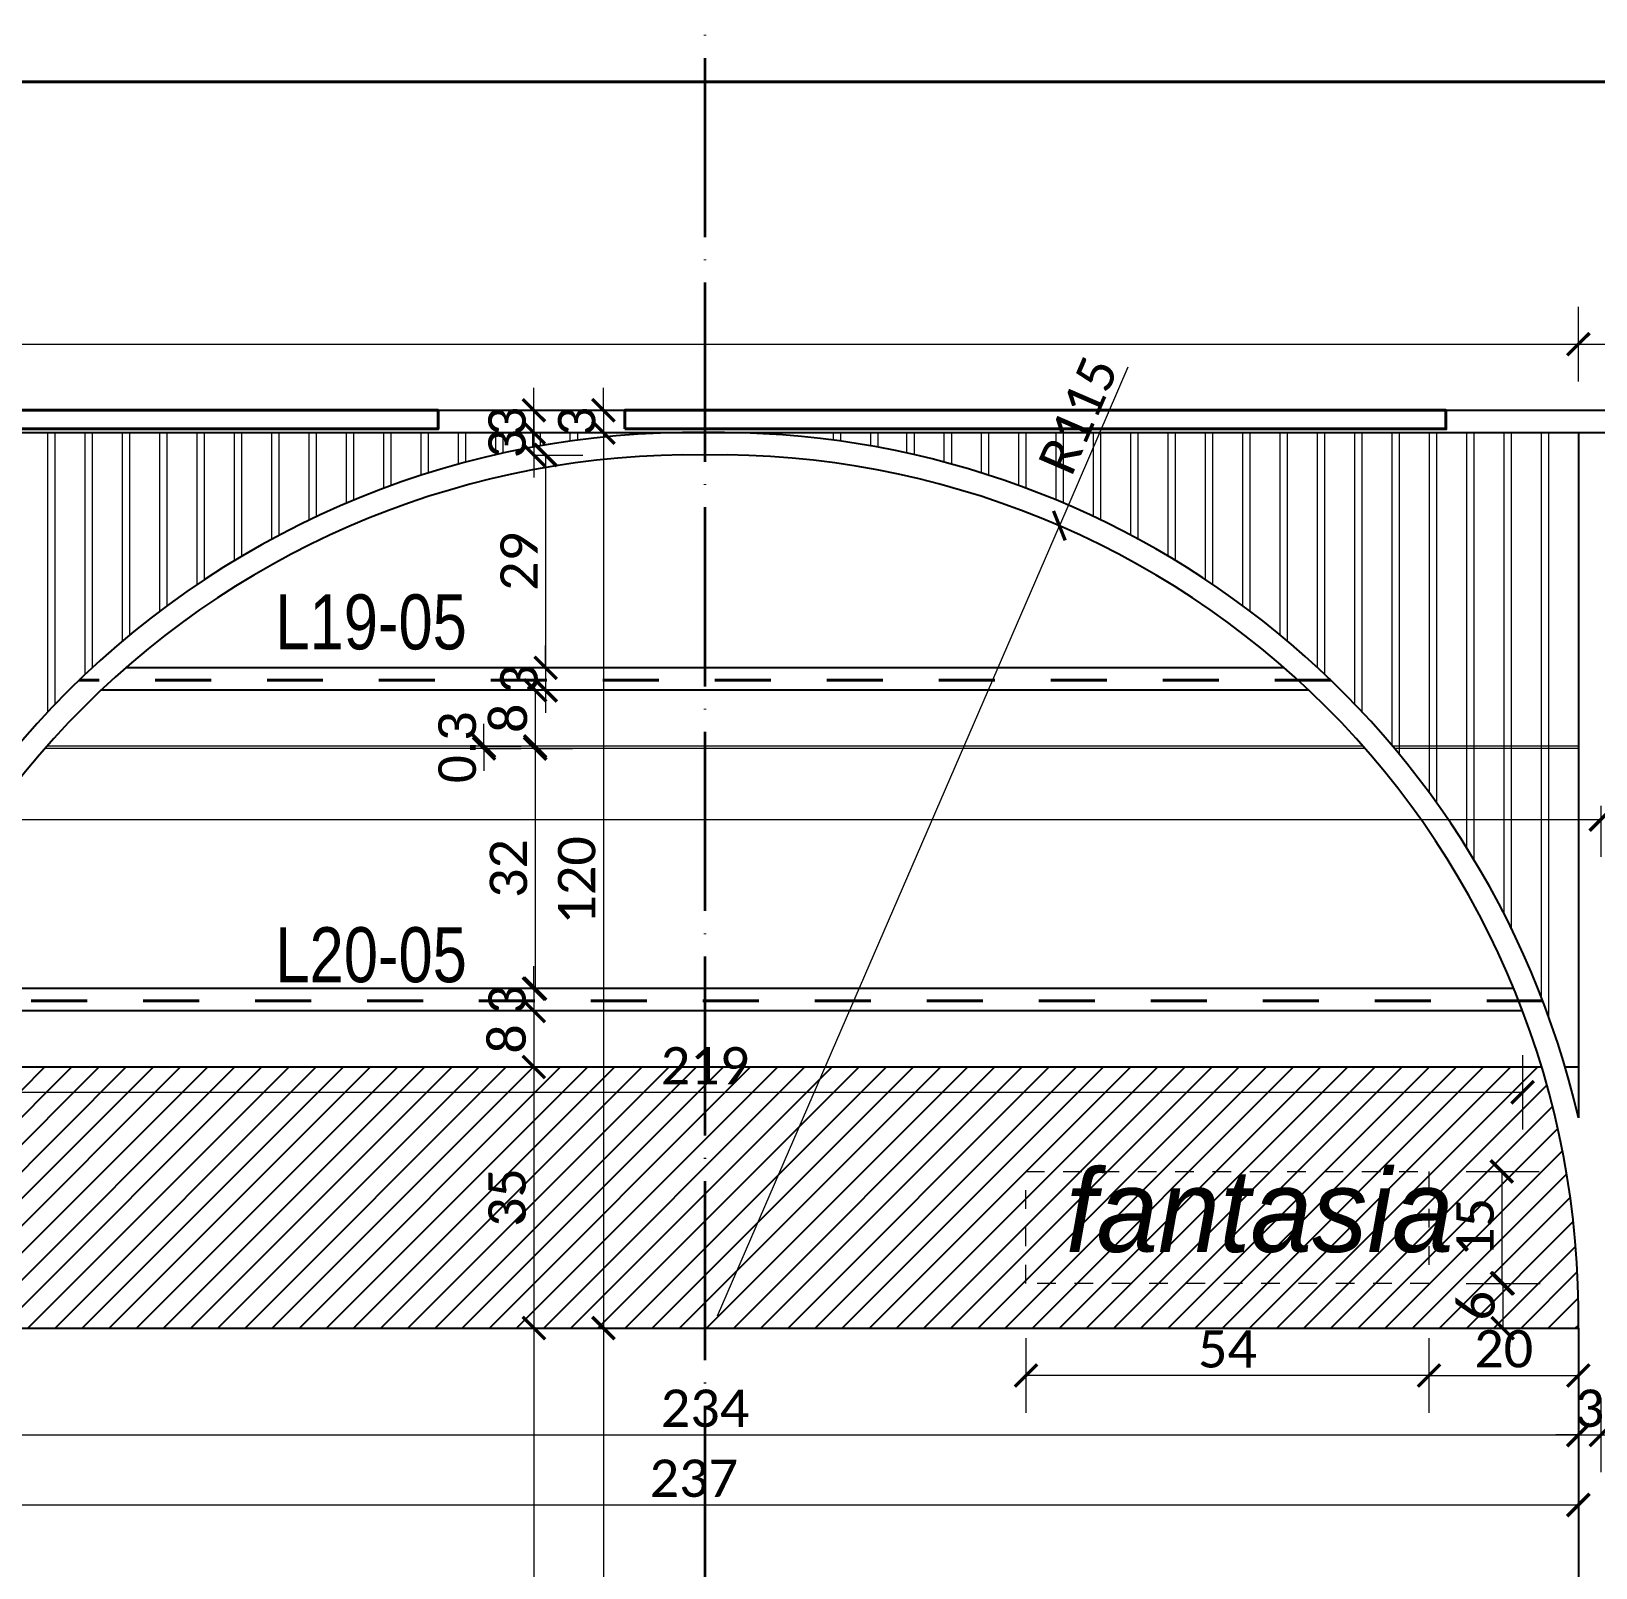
# Model space of a CAD drawing. Header units: centimetres. Extents: x -26724 to 60145, y -23645 to 6771.
# Drawn here: x -2409.9 to -2200.3, y 559.2 to 765.1 of the extents above; entities that cross this region are included whole.
import ezdxf

# ---------------------------------------------------------------- set-up
doc = ezdxf.new("R2010")
doc.units = ezdxf.units.CM
doc.linetypes.add('ACAD_ISO04W100', pattern=[30, 24, -3, 0, -3])
doc.linetypes.add('DALEKOVOD_VN', pattern=[5, 2.5, -2.5])
for name, color, linetype, lineweight in [('2.IZGLED', 7, 'Continuous', 13), ('4.KOTE', 88, 'Continuous', 15), ('zid', 7, 'Continuous', 40)]:
    doc.layers.add(name, color=color, linetype=linetype, lineweight=lineweight)
doc.layers.add('3.IZGLED 2', color=7, linetype='Continuous', lineweight=9, true_color=0x4a4a4a)
doc.layers.add('IZGLED 2', color=253, linetype='Continuous', lineweight=9, true_color=0x828282)
doc.layers.add('tekst', color=7, linetype='Continuous')
doc.styles.add('KOTE', font='arial.ttf', dxfattribs={"width": 0.8})
doc.styles.get("Standard").update_dxf_attribs({"font": 'calibri.ttf'})
doc.dimstyles.new('ja 1 30 izgledi zidova', dxfattribs={"dimtxt": 5, "dimasz": 3, "dimexe": 5, "dimexo": 5, "dimgap": 1, "dimtad": 1, "dimdec": 0, "dimtxsty": 'Standard', "dimblk": 'ARCHTICK', "dimcen": 2.5, "dimclrd": 256, "dimclrt": 7, "dimadec": 0, "dimazin": 0, "dimtfac": 1, "dimtdec": 0, "dimtix": 1, "dimtmove": 1, "dimatfit": 3, "dimldrblk": 'ARCHTICK', "dimfxl": 5, "dimfxlon": 1, "dimlwd": 0, "dimlwe": 9, "dimarcsym": 0})
doc.dimstyles.new('ja 1 50', dxfattribs={"dimtxt": 10, "dimasz": 5, "dimexe": 5, "dimexo": 5, "dimgap": 1, "dimtad": 1, "dimdec": 0, "dimtxsty": 'Standard', "dimblk": 'ARCHTICK', "dimcen": 2.5, "dimclrd": 256, "dimclrt": 7, "dimadec": 0, "dimazin": 0, "dimtfac": 1, "dimtdec": 0, "dimtix": 1, "dimtmove": 1, "dimatfit": 3, "dimldrblk": 'ARCHTICK', "dimfxl": 10, "dimfxlon": 1, "dimlwd": 0, "dimlwe": 9, "dimarcsym": 0})

# ---------------------------------------------------------------- blocks, each defined once
blk = doc.blocks.new('_ArchTick')
at = {"color": 0, "linetype": 'ByBlock', "const_width": 0.15}
blk.add_lwpolyline([(-0.5, -0.5), (0.5, 0.5)], dxfattribs=at)
blk = doc.blocks.new('*D475')
at = {"layer": '4.KOTE', "color": 0, "lineweight": 9, "transparency": 16777216}
for p, q in [((-2765.65, 718.13), (-2765.65, 728.13)), ((-2202.65, 718.13), (-2202.65, 728.13))]:
    blk.add_line(p, q, dxfattribs=at)
at = {"layer": '4.KOTE', "lineweight": 0, "transparency": 16777216}
blk.add_line((-2765.65, 723.13), (-2202.65, 723.13), dxfattribs=at)
at = {"layer": 'Defpoints', "color": 0, "transparency": 16777216}
for p in [(-2202.65, 723.13), (-2765.65, 711.29), (-2202.65, 711.29)]:
    blk.add_point(p, dxfattribs=at)
at = {"layer": '4.KOTE', "lineweight": 0, "transparency": 16777216, "xscale": 3, "yscale": 3, "zscale": 3, "rotation": 180}
blk.add_blockref('_ArchTick', (-2765.65, 723.13), dxfattribs=at)
at = {"layer": '4.KOTE', "lineweight": 0, "transparency": 16777216, "xscale": 3, "yscale": 3, "zscale": 3}
blk.add_blockref('_ArchTick', (-2202.65, 723.13), dxfattribs=at)
at = {"layer": '4.KOTE', "color": 7, "transparency": 16777216, "insert": (-2484.15, 726.69), "char_height": 5, "attachment_point": 5}
blk.add_mtext('563', dxfattribs=at)
blk = doc.blocks.new('*D476')
at = {"layer": '4.KOTE', "color": 0, "lineweight": 9, "transparency": 16777216}
for p, q in [((-2202.65, 718.13), (-2202.65, 728.13)), ((-2122.65, 718.13), (-2122.65, 728.13))]:
    blk.add_line(p, q, dxfattribs=at)
at = {"layer": '4.KOTE', "lineweight": 0, "transparency": 16777216}
blk.add_line((-2202.65, 723.13), (-2122.65, 723.13), dxfattribs=at)
at = {"layer": 'Defpoints', "color": 0, "transparency": 16777216}
for p in [(-2122.65, 723.13), (-2202.65, 711.29), (-2122.65, 711.29)]:
    blk.add_point(p, dxfattribs=at)
at = {"layer": '4.KOTE', "lineweight": 0, "transparency": 16777216, "xscale": 3, "yscale": 3, "zscale": 3, "rotation": 180}
blk.add_blockref('_ArchTick', (-2202.65, 723.13), dxfattribs=at)
at = {"layer": '4.KOTE', "lineweight": 0, "transparency": 16777216, "xscale": 3, "yscale": 3, "zscale": 3}
blk.add_blockref('_ArchTick', (-2122.65, 723.13), dxfattribs=at)
at = {"layer": '4.KOTE', "color": 7, "transparency": 16777216, "insert": (-2162.65, 726.69), "char_height": 5, "attachment_point": 5}
blk.add_mtext('80', dxfattribs=at)
blk = doc.blocks.new('*D501')
at = {"layer": '4.KOTE', "lineweight": 0, "transparency": 16777216}
for p in [(-2263, 720.04), (-2318, 592.94)]:
    blk.add_line(p, (-2272.18, 698.82), dxfattribs=at)
at = {"layer": 'Defpoints', "color": 0, "transparency": 16777216}
for p in [(-2272.18, 698.82), (-2318, 592.94)]:
    blk.add_point(p, dxfattribs=at)
at = {"layer": '4.KOTE', "lineweight": 0, "transparency": 16777216, "xscale": 3, "yscale": 3, "zscale": 3, "rotation": 246.5981209645455}
blk.add_blockref('_ArchTick', (-2272.18, 698.82), dxfattribs=at)
at = {"layer": '4.KOTE', "color": 7, "transparency": 16777216, "insert": (-2269.65, 713.59), "char_height": 5, "attachment_point": 5, "rotation": 66.5981}
blk.add_mtext('R115', dxfattribs=at)
blk = doc.blocks.new('*D517')
at = {"layer": '4.KOTE', "color": 0, "lineweight": 9, "transparency": 16777216}
for p, q in [((-2429.19, 627.89), (-2429.19, 617.89)), ((-2210.12, 627.89), (-2210.12, 617.89))]:
    blk.add_line(p, q, dxfattribs=at)
at = {"layer": '4.KOTE', "lineweight": 0, "transparency": 16777216}
blk.add_line((-2429.19, 622.89), (-2210.12, 622.89), dxfattribs=at)
at = {"layer": 'Defpoints', "color": 0, "transparency": 16777216}
for p in [(-2429.19, 633.79), (-2210.12, 633.79), (-2210.12, 622.89)]:
    blk.add_point(p, dxfattribs=at)
at = {"layer": '4.KOTE', "lineweight": 0, "transparency": 16777216, "xscale": 3, "yscale": 3, "zscale": 3, "rotation": 180}
blk.add_blockref('_ArchTick', (-2429.19, 622.89), dxfattribs=at)
at = {"layer": '4.KOTE', "lineweight": 0, "transparency": 16777216, "xscale": 3, "yscale": 3, "zscale": 3}
blk.add_blockref('_ArchTick', (-2210.12, 622.89), dxfattribs=at)
at = {"layer": '4.KOTE', "color": 7, "transparency": 16777216, "insert": (-2319.65, 626.45), "char_height": 5, "attachment_point": 5}
blk.add_mtext('219', dxfattribs=at)
blk = doc.blocks.new('*D518')
at = {"layer": '4.KOTE', "color": 0, "lineweight": 9, "transparency": 16777216}
for p, q in [((-2765.65, 661.29), (-2765.65, 654.44)), ((-2199.65, 661.29), (-2199.65, 654.44))]:
    blk.add_line(p, q, dxfattribs=at)
at = {"layer": '4.KOTE', "lineweight": 0, "transparency": 16777216}
blk.add_line((-2765.65, 659.44), (-2199.65, 659.44), dxfattribs=at)
at = {"layer": 'Defpoints', "color": 0, "transparency": 16777216}
for p in [(-2765.65, 666.29), (-2199.65, 666.29), (-2199.65, 659.44)]:
    blk.add_point(p, dxfattribs=at)
at = {"layer": '4.KOTE', "lineweight": 0, "transparency": 16777216, "xscale": 3, "yscale": 3, "zscale": 3, "rotation": 180}
blk.add_blockref('_ArchTick', (-2765.65, 659.44), dxfattribs=at)
at = {"layer": '4.KOTE', "lineweight": 0, "transparency": 16777216, "xscale": 3, "yscale": 3, "zscale": 3}
blk.add_blockref('_ArchTick', (-2199.65, 659.44), dxfattribs=at)
at = {"layer": '4.KOTE', "color": 7, "transparency": 16777216, "insert": (-2482.65, 663), "char_height": 5, "attachment_point": 5}
blk.add_mtext('566', dxfattribs=at)
blk = doc.blocks.new('*D519')
at = {"layer": '4.KOTE', "lineweight": 0, "transparency": 16777216}
for p, q in [((-2342.58, 714.29), (-2342.58, 717.29)), ((-2342.58, 714.29), (-2342.58, 711.29)), ((-2342.58, 711.29), (-2342.58, 708.29))]:
    blk.add_line(p, q, dxfattribs=at)
at = {"layer": '4.KOTE', "color": 0, "lineweight": 9, "transparency": 16777216}
for p, q in [((-2338.18, 714.29), (-2347.58, 714.29)), ((-2337.58, 711.29), (-2347.58, 711.29))]:
    blk.add_line(p, q, dxfattribs=at)
at = {"layer": 'Defpoints', "color": 0, "transparency": 16777216}
for p in [(-2311.76, 714.29, -12.99), (-2342.58, 711.29), (-2310.67, 711.29)]:
    blk.add_point(p, dxfattribs=at)
at = {"layer": '4.KOTE', "lineweight": 0, "transparency": 16777216, "xscale": 3, "yscale": 3, "zscale": 3}
for p, rotation in [((-2342.58, 714.29), 270), ((-2342.58, 711.29), 90)]:
    blk.add_blockref('_ArchTick', p, dxfattribs=dict(at, rotation=rotation))
at = {"layer": '4.KOTE', "color": 7, "transparency": 16777216, "insert": (-2346.15, 712.79), "char_height": 5, "attachment_point": 5, "rotation": 90}
blk.add_mtext('3', dxfattribs=at)
blk = doc.blocks.new('*D520')
at = {"layer": '4.KOTE', "lineweight": 0, "transparency": 16777216}
for p, q in [((-2342.58, 711.29), (-2342.58, 714.29)), ((-2342.58, 711.29), (-2342.58, 708.29)), ((-2342.58, 708.29), (-2342.58, 705.29))]:
    blk.add_line(p, q, dxfattribs=at)
at = {"layer": '4.KOTE', "color": 0, "lineweight": 9, "transparency": 16777216}
for p, q in [((-2337.58, 711.29), (-2347.58, 711.29)), ((-2342.58, 708.29), (-2337.58, 708.29))]:
    blk.add_line(p, q, dxfattribs=at)
at = {"layer": 'Defpoints', "color": 0, "transparency": 16777216}
for p in [(-2310.67, 711.29), (-2342.63, 708.29), (-2342.58, 708.29)]:
    blk.add_point(p, dxfattribs=at)
at = {"layer": '4.KOTE', "lineweight": 0, "transparency": 16777216, "xscale": 3, "yscale": 3, "zscale": 3}
for p, rotation in [((-2342.58, 711.29), 270), ((-2342.58, 708.29), 90)]:
    blk.add_blockref('_ArchTick', p, dxfattribs=dict(at, rotation=rotation))
at = {"layer": '4.KOTE', "color": 7, "transparency": 16777216, "insert": (-2346.15, 709.79), "char_height": 5, "attachment_point": 5, "rotation": 90}
blk.add_mtext('3', dxfattribs=at)
blk = doc.blocks.new('*D521')
at = {"layer": '4.KOTE', "lineweight": 0, "transparency": 16777216}
for p, q in [((-2342.58, 636.79), (-2342.58, 639.79)), ((-2342.58, 636.79), (-2342.58, 633.79)), ((-2342.58, 633.79), (-2342.58, 630.79))]:
    blk.add_line(p, q, dxfattribs=at)
at = {"layer": '4.KOTE', "color": 0, "lineweight": 9, "transparency": 16777216}
for p, q in [((-2342.58, 636.79), (-2347.58, 636.79)), ((-2342.58, 633.79), (-2347.58, 633.79))]:
    blk.add_line(p, q, dxfattribs=at)
at = {"layer": 'Defpoints', "color": 0, "transparency": 16777216}
for p in [(-2340.91, 636.79), (-2342.58, 633.79), (-2340.78, 633.79)]:
    blk.add_point(p, dxfattribs=at)
at = {"layer": '4.KOTE', "lineweight": 0, "transparency": 16777216, "xscale": 3, "yscale": 3, "zscale": 3}
for p, rotation in [((-2342.58, 636.79), 270), ((-2342.58, 633.79), 90)]:
    blk.add_blockref('_ArchTick', p, dxfattribs=dict(at, rotation=rotation))
at = {"layer": '4.KOTE', "color": 7, "transparency": 16777216, "insert": (-2346.15, 635.29), "char_height": 5, "attachment_point": 5, "rotation": 90}
blk.add_mtext('3', dxfattribs=at)
blk = doc.blocks.new('*D522')
at = {"layer": '4.KOTE', "color": 0, "lineweight": 9, "transparency": 16777216}
for p, q in [((-2342.58, 633.79), (-2347.58, 633.79)), ((-2342.58, 626.29), (-2337.58, 626.29))]:
    blk.add_line(p, q, dxfattribs=at)
at = {"layer": '4.KOTE', "lineweight": 0, "transparency": 16777216}
blk.add_line((-2342.58, 633.79), (-2342.58, 626.29), dxfattribs=at)
at = {"layer": 'Defpoints', "color": 0, "transparency": 16777216}
for p in [(-2340.78, 633.79), (-2342.58, 626.29), (-2342.58, 626.29)]:
    blk.add_point(p, dxfattribs=at)
at = {"layer": '4.KOTE', "lineweight": 0, "transparency": 16777216, "xscale": 3, "yscale": 3, "zscale": 3}
for p, rotation in [((-2342.58, 633.79), 90), ((-2342.58, 626.29), 270)]:
    blk.add_blockref('_ArchTick', p, dxfattribs=dict(at, rotation=rotation))
at = {"layer": '4.KOTE', "color": 7, "transparency": 16777216, "insert": (-2346.15, 630.04), "char_height": 5, "attachment_point": 5, "rotation": 90}
blk.add_mtext('8', dxfattribs=at)
blk = doc.blocks.new('*D523')
at = {"layer": '4.KOTE', "color": 0, "lineweight": 9, "transparency": 16777216}
for p, q in [((-2337.58, 626.29), (-2347.58, 626.29)), ((-2337.58, 591.29), (-2347.58, 591.29))]:
    blk.add_line(p, q, dxfattribs=at)
at = {"layer": '4.KOTE', "lineweight": 0, "transparency": 16777216}
blk.add_line((-2342.58, 626.29), (-2342.58, 591.29), dxfattribs=at)
at = {"layer": 'Defpoints', "color": 0, "transparency": 16777216}
for p in [(-2322.04, 626.29), (-2342.58, 591.29), (-2322.04, 591.29)]:
    blk.add_point(p, dxfattribs=at)
at = {"layer": '4.KOTE', "lineweight": 0, "transparency": 16777216, "xscale": 3, "yscale": 3, "zscale": 3}
for p, rotation in [((-2342.58, 626.29), 90), ((-2342.58, 591.29), 270)]:
    blk.add_blockref('_ArchTick', p, dxfattribs=dict(at, rotation=rotation))
at = {"layer": '4.KOTE', "color": 7, "transparency": 16777216, "insert": (-2346.15, 608.79), "char_height": 5, "attachment_point": 5, "rotation": 90}
blk.add_mtext('35', dxfattribs=at)
blk = doc.blocks.new('*D524')
at = {"layer": '4.KOTE', "color": 0, "lineweight": 9, "transparency": 16777216}
for p, q in [((-2337.58, 591.29), (-2347.58, 591.29)), ((-2342.58, 496.29), (-2347.58, 496.29))]:
    blk.add_line(p, q, dxfattribs=at)
at = {"layer": '4.KOTE', "lineweight": 0, "transparency": 16777216}
blk.add_line((-2342.58, 591.29), (-2342.58, 496.29), dxfattribs=at)
at = {"layer": 'Defpoints', "color": 0, "transparency": 16777216}
for p in [(-2322.04, 591.29), (-2342.58, 496.29), (-2342.58, 496.29)]:
    blk.add_point(p, dxfattribs=at)
at = {"layer": '4.KOTE', "lineweight": 0, "transparency": 16777216, "xscale": 3, "yscale": 3, "zscale": 3}
for p, rotation in [((-2342.58, 591.29), 90), ((-2342.58, 496.29), 270)]:
    blk.add_blockref('_ArchTick', p, dxfattribs=dict(at, rotation=rotation))
at = {"layer": '4.KOTE', "color": 7, "transparency": 16777216, "insert": (-2346.15, 543.79), "char_height": 5, "attachment_point": 5, "rotation": 90}
blk.add_mtext('95', dxfattribs=at)
blk = doc.blocks.new('*D530')
at = {"layer": '4.KOTE', "lineweight": 0, "transparency": 16777216}
for p, q in [((-2333.26, 714.29), (-2333.26, 717.29)), ((-2333.26, 714.29), (-2333.26, 711.29)), ((-2333.26, 711.29), (-2333.26, 708.29))]:
    blk.add_line(p, q, dxfattribs=at)
at = {"layer": '4.KOTE', "color": 0, "lineweight": 9, "transparency": 16777216}
for p, q in [((-2329.6, 714.29), (-2338.26, 714.29)), ((-2328.26, 711.29), (-2338.26, 711.29))]:
    blk.add_line(p, q, dxfattribs=at)
at = {"layer": 'Defpoints', "color": 0, "transparency": 16777216}
for p in [(-2315.7, 714.29, -13.07), (-2333.26, 711.29), (-2315.67, 711.29)]:
    blk.add_point(p, dxfattribs=at)
at = {"layer": '4.KOTE', "lineweight": 0, "transparency": 16777216, "xscale": 3, "yscale": 3, "zscale": 3}
for p, rotation in [((-2333.26, 714.29), 270), ((-2333.26, 711.29), 90)]:
    blk.add_blockref('_ArchTick', p, dxfattribs=dict(at, rotation=rotation))
at = {"layer": '4.KOTE', "color": 7, "transparency": 16777216, "insert": (-2336.82, 712.79), "char_height": 5, "attachment_point": 5, "rotation": 90}
blk.add_mtext('3', dxfattribs=at)
blk = doc.blocks.new('*D531')
at = {"layer": '4.KOTE', "color": 0, "lineweight": 9, "transparency": 16777216}
for p, q in [((-2328.26, 711.29), (-2338.26, 711.29)), ((-2333.26, 591.29), (-2338.26, 591.29))]:
    blk.add_line(p, q, dxfattribs=at)
at = {"layer": '4.KOTE', "lineweight": 0, "transparency": 16777216}
blk.add_line((-2333.26, 711.29), (-2333.26, 591.29), dxfattribs=at)
at = {"layer": 'Defpoints', "color": 0, "transparency": 16777216}
for p in [(-2315.67, 711.29), (-2333.26, 591.29), (-2330.83, 591.29)]:
    blk.add_point(p, dxfattribs=at)
at = {"layer": '4.KOTE', "lineweight": 0, "transparency": 16777216, "xscale": 3, "yscale": 3, "zscale": 3}
for p, rotation in [((-2333.26, 711.29), 90), ((-2333.26, 591.29), 270)]:
    blk.add_blockref('_ArchTick', p, dxfattribs=dict(at, rotation=rotation))
at = {"layer": '4.KOTE', "color": 7, "transparency": 16777216, "insert": (-2336.82, 651.29), "char_height": 5, "attachment_point": 5, "rotation": 90}
blk.add_mtext('120', dxfattribs=at)
blk = doc.blocks.new('*D532')
at = {"layer": '4.KOTE', "color": 0, "lineweight": 9, "transparency": 16777216}
for p, q in [((-2333.26, 591.29), (-2338.26, 591.29)), ((-2329.69, 496.29), (-2338.26, 496.29))]:
    blk.add_line(p, q, dxfattribs=at)
at = {"layer": '4.KOTE', "lineweight": 0, "transparency": 16777216}
blk.add_line((-2333.26, 591.29), (-2333.26, 496.29), dxfattribs=at)
at = {"layer": 'Defpoints', "color": 0, "transparency": 16777216}
for p in [(-2330.83, 591.29), (-2333.26, 496.29), (-2324.69, 496.29)]:
    blk.add_point(p, dxfattribs=at)
at = {"layer": '4.KOTE', "lineweight": 0, "transparency": 16777216, "xscale": 3, "yscale": 3, "zscale": 3}
for p, rotation in [((-2333.26, 591.29), 90), ((-2333.26, 496.29), 270)]:
    blk.add_blockref('_ArchTick', p, dxfattribs=dict(at, rotation=rotation))
at = {"layer": '4.KOTE', "color": 7, "transparency": 16777216, "insert": (-2336.82, 543.79), "char_height": 5, "attachment_point": 5, "rotation": 90}
blk.add_mtext('95', dxfattribs=at)
blk = doc.blocks.new('*D558')
at = {"layer": '4.KOTE', "color": 0, "lineweight": 9, "transparency": 16777216}
for p, q in [((-2436.66, 581.97), (-2436.66, 571.97)), ((-2202.65, 581.97), (-2202.65, 571.97))]:
    blk.add_line(p, q, dxfattribs=at)
at = {"layer": '4.KOTE', "lineweight": 0, "transparency": 16777216}
blk.add_line((-2436.66, 576.97), (-2202.65, 576.97), dxfattribs=at)
at = {"layer": 'Defpoints', "color": 0, "transparency": 16777216}
for p in [(-2436.66, 591.33), (-2202.65, 591.29), (-2202.65, 576.97)]:
    blk.add_point(p, dxfattribs=at)
at = {"layer": '4.KOTE', "lineweight": 0, "transparency": 16777216, "xscale": 3, "yscale": 3, "zscale": 3, "rotation": 180}
blk.add_blockref('_ArchTick', (-2436.66, 576.97), dxfattribs=at)
at = {"layer": '4.KOTE', "lineweight": 0, "transparency": 16777216, "xscale": 3, "yscale": 3, "zscale": 3}
blk.add_blockref('_ArchTick', (-2202.65, 576.97), dxfattribs=at)
at = {"layer": '4.KOTE', "color": 7, "transparency": 16777216, "insert": (-2319.65, 580.53), "char_height": 5, "attachment_point": 5}
blk.add_mtext('234', dxfattribs=at)
blk = doc.blocks.new('*D559')
at = {"layer": '4.KOTE', "color": 0, "lineweight": 9, "transparency": 16777216}
for p, q in [((-2202.65, 581.97), (-2202.65, 571.97)), ((-2199.65, 581.97), (-2199.65, 571.97))]:
    blk.add_line(p, q, dxfattribs=at)
at = {"layer": '4.KOTE', "lineweight": 0, "transparency": 16777216}
for p, q in [((-2202.65, 576.97), (-2205.65, 576.97)), ((-2202.65, 576.97), (-2199.65, 576.97)), ((-2199.65, 576.97), (-2196.65, 576.97))]:
    blk.add_line(p, q, dxfattribs=at)
at = {"layer": 'Defpoints', "color": 0, "transparency": 16777216}
for p in [(-2202.65, 591.29), (-2199.65, 591.29), (-2199.65, 576.97)]:
    blk.add_point(p, dxfattribs=at)
at = {"layer": '4.KOTE', "lineweight": 0, "transparency": 16777216, "xscale": 3, "yscale": 3, "zscale": 3}
blk.add_blockref('_ArchTick', (-2202.65, 576.97), dxfattribs=at)
at = {"layer": '4.KOTE', "lineweight": 0, "transparency": 16777216, "xscale": 3, "yscale": 3, "zscale": 3, "rotation": 180}
blk.add_blockref('_ArchTick', (-2199.65, 576.97), dxfattribs=at)
at = {"layer": '4.KOTE', "color": 7, "transparency": 16777216, "insert": (-2201.15, 580.53), "char_height": 5, "attachment_point": 5}
blk.add_mtext('3', dxfattribs=at)
blk = doc.blocks.new('*D560')
at = {"layer": '4.KOTE', "color": 0, "lineweight": 9, "transparency": 16777216}
for p, q in [((-2199.65, 581.97), (-2199.65, 571.97)), ((-2125.65, 577.17), (-2125.65, 571.97))]:
    blk.add_line(p, q, dxfattribs=at)
at = {"layer": '4.KOTE', "lineweight": 0, "transparency": 16777216}
blk.add_line((-2199.65, 576.97), (-2125.65, 576.97), dxfattribs=at)
at = {"layer": 'Defpoints', "color": 0, "transparency": 16777216}
for p in [(-2199.65, 591.29), (-2125.65, 582.17), (-2125.65, 576.97)]:
    blk.add_point(p, dxfattribs=at)
at = {"layer": '4.KOTE', "lineweight": 0, "transparency": 16777216, "xscale": 3, "yscale": 3, "zscale": 3, "rotation": 180}
blk.add_blockref('_ArchTick', (-2199.65, 576.97), dxfattribs=at)
at = {"layer": '4.KOTE', "lineweight": 0, "transparency": 16777216, "xscale": 3, "yscale": 3, "zscale": 3}
blk.add_blockref('_ArchTick', (-2125.65, 576.97), dxfattribs=at)
at = {"layer": '4.KOTE', "color": 7, "transparency": 16777216, "insert": (-2162.65, 580.48), "char_height": 5, "attachment_point": 5}
blk.add_mtext('74', dxfattribs=at)
blk = doc.blocks.new('*D564')
at = {"layer": '4.KOTE', "color": 0, "lineweight": 9, "transparency": 16777216}
for p, q in [((-2439.65, 572.59), (-2439.65, 562.59)), ((-2202.65, 567.59), (-2202.65, 572.59))]:
    blk.add_line(p, q, dxfattribs=at)
at = {"layer": '4.KOTE', "lineweight": 0, "transparency": 16777216}
blk.add_line((-2439.65, 567.59), (-2202.65, 567.59), dxfattribs=at)
at = {"layer": 'Defpoints', "color": 0, "transparency": 16777216}
for p in [(-2439.65, 591.29), (-2202.65, 567.59), (-2202.65, 567.59)]:
    blk.add_point(p, dxfattribs=at)
at = {"layer": '4.KOTE', "lineweight": 0, "transparency": 16777216, "xscale": 3, "yscale": 3, "zscale": 3, "rotation": 180}
blk.add_blockref('_ArchTick', (-2439.65, 567.59), dxfattribs=at)
at = {"layer": '4.KOTE', "lineweight": 0, "transparency": 16777216, "xscale": 3, "yscale": 3, "zscale": 3}
blk.add_blockref('_ArchTick', (-2202.65, 567.59), dxfattribs=at)
at = {"layer": '4.KOTE', "color": 7, "transparency": 16777216, "insert": (-2321.15, 571.15), "char_height": 5, "attachment_point": 5}
blk.add_mtext('237', dxfattribs=at)
blk = doc.blocks.new('*D574')
at = {"layer": '4.KOTE', "color": 0, "lineweight": 9, "transparency": 16777216}
for p, q in [((-2222.66, 589.94), (-2222.66, 579.94)), ((-2202.65, 586.33), (-2202.65, 579.94))]:
    blk.add_line(p, q, dxfattribs=at)
at = {"layer": '4.KOTE', "lineweight": 0, "transparency": 16777216}
blk.add_line((-2222.66, 584.94), (-2202.65, 584.94), dxfattribs=at)
at = {"layer": 'Defpoints', "color": 0, "transparency": 16777216}
for p in [(-2222.66, 597.29), (-2202.65, 591.33), (-2202.65, 584.94)]:
    blk.add_point(p, dxfattribs=at)
at = {"layer": '4.KOTE', "lineweight": 0, "transparency": 16777216, "xscale": 3, "yscale": 3, "zscale": 3, "rotation": 180}
blk.add_blockref('_ArchTick', (-2222.66, 584.94), dxfattribs=at)
at = {"layer": '4.KOTE', "lineweight": 0, "transparency": 16777216, "xscale": 3, "yscale": 3, "zscale": 3}
blk.add_blockref('_ArchTick', (-2202.65, 584.94), dxfattribs=at)
at = {"layer": '4.KOTE', "color": 7, "transparency": 16777216, "insert": (-2212.65, 588.5), "char_height": 5, "attachment_point": 5}
blk.add_mtext('20', dxfattribs=at)
blk = doc.blocks.new('*D575')
at = {"layer": '4.KOTE', "color": 0, "lineweight": 9, "transparency": 16777216}
for p, q in [((-2276.66, 589.94), (-2276.66, 579.94)), ((-2222.66, 589.94), (-2222.66, 579.94))]:
    blk.add_line(p, q, dxfattribs=at)
at = {"layer": '4.KOTE', "lineweight": 0, "transparency": 16777216}
blk.add_line((-2222.66, 584.94), (-2276.66, 584.94), dxfattribs=at)
at = {"layer": 'Defpoints', "color": 0, "transparency": 16777216}
for p in [(-2276.66, 597.29), (-2222.66, 597.29), (-2276.66, 584.94)]:
    blk.add_point(p, dxfattribs=at)
at = {"layer": '4.KOTE', "lineweight": 0, "transparency": 16777216, "xscale": 3, "yscale": 3, "zscale": 3, "rotation": 180}
blk.add_blockref('_ArchTick', (-2276.66, 584.94), dxfattribs=at)
at = {"layer": '4.KOTE', "lineweight": 0, "transparency": 16777216, "xscale": 3, "yscale": 3, "zscale": 3}
blk.add_blockref('_ArchTick', (-2222.66, 584.94), dxfattribs=at)
at = {"layer": '4.KOTE', "color": 7, "transparency": 16777216, "insert": (-2249.66, 588.48), "char_height": 5, "attachment_point": 5}
blk.add_mtext('54', dxfattribs=at)
blk = doc.blocks.new('*D576')
at = {"layer": '4.KOTE', "color": 0, "lineweight": 9, "transparency": 16777216}
for p, q in [((-2217.66, 612.29), (-2207.91, 612.29)), ((-2217.66, 597.29), (-2207.91, 597.29))]:
    blk.add_line(p, q, dxfattribs=at)
at = {"layer": '4.KOTE', "lineweight": 0, "transparency": 16777216}
blk.add_line((-2212.91, 612.29), (-2212.91, 597.29), dxfattribs=at)
at = {"layer": 'Defpoints', "color": 0, "transparency": 16777216}
for p in [(-2222.66, 612.29), (-2222.66, 597.29), (-2212.91, 597.29)]:
    blk.add_point(p, dxfattribs=at)
at = {"layer": '4.KOTE', "lineweight": 0, "transparency": 16777216, "xscale": 3, "yscale": 3, "zscale": 3}
for p, rotation in [((-2212.91, 612.29), 90), ((-2212.91, 597.29), 270)]:
    blk.add_blockref('_ArchTick', p, dxfattribs=dict(at, rotation=rotation))
at = {"layer": '4.KOTE', "color": 7, "transparency": 16777216, "insert": (-2216.46, 604.79), "char_height": 5, "attachment_point": 5, "rotation": 90}
blk.add_mtext('15', dxfattribs=at)
blk = doc.blocks.new('*D577')
at = {"layer": '4.KOTE', "color": 0, "lineweight": 9, "transparency": 16777216}
for p, q in [((-2217.66, 597.29), (-2207.78, 597.29)), ((-2217.66, 591.29), (-2207.78, 591.29))]:
    blk.add_line(p, q, dxfattribs=at)
at = {"layer": '4.KOTE', "lineweight": 0, "transparency": 16777216}
blk.add_line((-2212.78, 597.29), (-2212.78, 591.29), dxfattribs=at)
at = {"layer": 'Defpoints', "color": 0, "transparency": 16777216}
for p in [(-2222.66, 597.29), (-2222.66, 591.29), (-2212.78, 591.29)]:
    blk.add_point(p, dxfattribs=at)
at = {"layer": '4.KOTE', "lineweight": 0, "transparency": 16777216, "xscale": 3, "yscale": 3, "zscale": 3}
for p, rotation in [((-2212.78, 597.29), 90), ((-2212.78, 591.29), 270)]:
    blk.add_blockref('_ArchTick', p, dxfattribs=dict(at, rotation=rotation))
at = {"layer": '4.KOTE', "color": 7, "transparency": 16777216, "insert": (-2216.34, 594.29), "char_height": 5, "attachment_point": 5, "rotation": 90}
blk.add_mtext('6', dxfattribs=at)
blk = doc.blocks.new('*D592')
at = {"layer": '4.KOTE', "color": 0, "lineweight": 9, "transparency": 16777216}
for p, q in [((-2341, 708.29), (-2336, 708.29)), ((-2341, 679.76), (-2346, 679.76))]:
    blk.add_line(p, q, dxfattribs=at)
at = {"layer": '4.KOTE', "lineweight": 0, "transparency": 16777216}
blk.add_line((-2341, 708.29), (-2341, 679.76), dxfattribs=at)
at = {"layer": 'Defpoints', "color": 0, "transparency": 16777216}
for p in [(-2342.58, 708.29), (-2341, 679.76), (-2341, 679.76)]:
    blk.add_point(p, dxfattribs=at)
at = {"layer": '4.KOTE', "lineweight": 0, "transparency": 16777216, "xscale": 3, "yscale": 3, "zscale": 3}
for p, rotation in [((-2341, 708.29), 90), ((-2341, 679.76), 270)]:
    blk.add_blockref('_ArchTick', p, dxfattribs=dict(at, rotation=rotation))
at = {"layer": '4.KOTE', "color": 7, "transparency": 16777216, "insert": (-2344.56, 694.03), "char_height": 5, "attachment_point": 5, "rotation": 90}
blk.add_mtext('29', dxfattribs=at)
blk = doc.blocks.new('*D593')
at = {"layer": '4.KOTE', "lineweight": 0, "transparency": 16777216}
for p, q in [((-2341, 679.76), (-2341, 682.76)), ((-2341, 679.76), (-2341, 676.76)), ((-2341, 676.76), (-2341, 673.76))]:
    blk.add_line(p, q, dxfattribs=at)
at = {"layer": '4.KOTE', "color": 0, "lineweight": 9, "transparency": 16777216}
for p, q in [((-2341, 679.76), (-2346, 679.76)), ((-2341, 676.76), (-2346, 676.76))]:
    blk.add_line(p, q, dxfattribs=at)
at = {"layer": 'Defpoints', "color": 0, "transparency": 16777216}
for p in [(-2341, 679.76), (-2341, 676.76), (-2339.84, 676.76)]:
    blk.add_point(p, dxfattribs=at)
at = {"layer": '4.KOTE', "lineweight": 0, "transparency": 16777216, "xscale": 3, "yscale": 3, "zscale": 3}
for p, rotation in [((-2341, 679.76), 270), ((-2341, 676.76), 90)]:
    blk.add_blockref('_ArchTick', p, dxfattribs=dict(at, rotation=rotation))
at = {"layer": '4.KOTE', "color": 7, "transparency": 16777216, "insert": (-2344.56, 678.26), "char_height": 5, "attachment_point": 5, "rotation": 90}
blk.add_mtext('3', dxfattribs=at)
blk = doc.blocks.new('*D594')
at = {"layer": '4.KOTE', "lineweight": 0, "transparency": 16777216}
for p, q in [((-2349.26, 669.26), (-2349.26, 672.26)), ((-2349.26, 669.26), (-2349.26, 668.96)), ((-2349.26, 668.96), (-2349.26, 665.96))]:
    blk.add_line(p, q, dxfattribs=at)
at = {"layer": '4.KOTE', "color": 0, "lineweight": 9, "transparency": 16777216}
for p, q in [((-2349.26, 669.26), (-2344.26, 669.26)), ((-2349.26, 668.96), (-2344.26, 668.96))]:
    blk.add_line(p, q, dxfattribs=at)
at = {"layer": 'Defpoints', "color": 0, "transparency": 16777216}
for p in [(-2351.47, 668.96), (-2351.3, 669.26), (-2349.26, 668.96)]:
    blk.add_point(p, dxfattribs=at)
at = {"layer": '4.KOTE', "lineweight": 0, "transparency": 16777216, "xscale": 3, "yscale": 3, "zscale": 3}
for p, rotation in [((-2349.26, 669.26), 270), ((-2349.26, 668.96), 90)]:
    blk.add_blockref('_ArchTick', p, dxfattribs=dict(at, rotation=rotation))
at = {"layer": '4.KOTE', "color": 7, "transparency": 16777216, "insert": (-2352.82, 669.11), "char_height": 5, "width": 3.2324, "attachment_point": 5, "rotation": 90}
blk.add_mtext('{\\fArial|b0|i0|c238|p34;0.3}', dxfattribs=at)
blk = doc.blocks.new('*D595')
at = {"layer": '4.KOTE', "color": 0, "lineweight": 9, "transparency": 16777216}
for p, q in [((-2342.4, 668.96), (-2337.4, 668.96)), ((-2343.69, 636.79), (-2337.4, 636.79))]:
    blk.add_line(p, q, dxfattribs=at)
at = {"layer": '4.KOTE', "lineweight": 0, "transparency": 16777216}
blk.add_line((-2342.4, 668.96), (-2342.4, 636.79), dxfattribs=at)
at = {"layer": 'Defpoints', "color": 0, "transparency": 16777216}
for p in [(-2344.61, 668.96), (-2348.69, 636.79), (-2342.4, 636.79)]:
    blk.add_point(p, dxfattribs=at)
at = {"layer": '4.KOTE', "lineweight": 0, "transparency": 16777216, "xscale": 3, "yscale": 3, "zscale": 3}
for p, rotation in [((-2342.4, 668.96), 90), ((-2342.4, 636.79), 270)]:
    blk.add_blockref('_ArchTick', p, dxfattribs=dict(at, rotation=rotation))
at = {"layer": '4.KOTE', "color": 7, "transparency": 16777216, "insert": (-2345.96, 652.88), "char_height": 5, "attachment_point": 5, "rotation": 90}
blk.add_mtext('32', dxfattribs=at)
blk = doc.blocks.new('*D596')
at = {"layer": '4.KOTE', "color": 0, "lineweight": 9, "transparency": 16777216}
for p, q in [((-2338.26, 676.76), (-2347.4, 676.76)), ((-2338.26, 669.26), (-2347.4, 669.26))]:
    blk.add_line(p, q, dxfattribs=at)
at = {"layer": '4.KOTE', "lineweight": 0, "transparency": 16777216}
blk.add_line((-2342.4, 676.76), (-2342.4, 669.26), dxfattribs=at)
at = {"layer": 'Defpoints', "color": 0, "transparency": 16777216}
for p in [(-2333.26, 676.76), (-2342.4, 669.26), (-2333.26, 669.26)]:
    blk.add_point(p, dxfattribs=at)
at = {"layer": '4.KOTE', "lineweight": 0, "transparency": 16777216, "xscale": 3, "yscale": 3, "zscale": 3}
for p, rotation in [((-2342.4, 676.76), 90), ((-2342.4, 669.26), 270)]:
    blk.add_blockref('_ArchTick', p, dxfattribs=dict(at, rotation=rotation))
at = {"layer": '4.KOTE', "color": 7, "transparency": 16777216, "insert": (-2345.96, 673.01), "char_height": 5, "attachment_point": 5, "rotation": 90}
blk.add_mtext('8', dxfattribs=at)
blk = doc.blocks.new('*D1820')
at = {"layer": '4.KOTE', "color": 0, "lineweight": 9, "transparency": 16777216}
for p, q in [((-12416.28, 713.89), (-12431.28, 713.89)), ((-12416.28, 573.89), (-12431.28, 573.89))]:
    blk.add_line(p, q, dxfattribs=at)
at = {"layer": '4.KOTE', "lineweight": 0, "transparency": 16777216}
blk.add_line((-12426.28, 713.89), (-12426.28, 573.89), dxfattribs=at)
at = {"layer": 'Defpoints', "color": 0, "transparency": 16777216}
for p in [(-12402.55, 713.89), (-12426.28, 573.89), (0, 573.89, 13.5)]:
    blk.add_point(p, dxfattribs=at)
at = {"layer": '4.KOTE', "lineweight": 0, "transparency": 16777216, "xscale": 5, "yscale": 5, "zscale": 5}
for p, rotation in [((-12426.28, 713.89), 90), ((-12426.28, 573.89), 270)]:
    blk.add_blockref('_ArchTick', p, dxfattribs=dict(at, rotation=rotation))
at = {"layer": '4.KOTE', "color": 7, "transparency": 16777216, "insert": (-12432.4, 643.89), "char_height": 10, "attachment_point": 5, "rotation": 90}
blk.add_mtext('140', dxfattribs=at)
blk = doc.blocks.new('*D2096')
at = {"layer": '4.KOTE', "color": 0, "lineweight": 9, "transparency": 16777216}
for p, q in [((-19851.49, 761.85), (-19866.49, 761.85)), ((-19854.88, 611.85), (-19866.49, 611.85))]:
    blk.add_line(p, q, dxfattribs=at)
at = {"layer": '4.KOTE', "lineweight": 0, "transparency": 16777216}
blk.add_line((-19861.49, 761.85), (-19861.49, 611.85), dxfattribs=at)
at = {"layer": 'Defpoints', "color": 0, "transparency": 16777216}
for p in [(0, 761.85, 13.5), (-19861.49, 611.85), (-19849.98, 611.85, 13.5)]:
    blk.add_point(p, dxfattribs=at)
at = {"layer": '4.KOTE', "lineweight": 0, "transparency": 16777216, "xscale": 5, "yscale": 5, "zscale": 5}
for p, rotation in [((-19861.49, 761.85), 90), ((-19861.49, 611.85), 270)]:
    blk.add_blockref('_ArchTick', p, dxfattribs=dict(at, rotation=rotation))
at = {"layer": '4.KOTE', "color": 7, "transparency": 16777216, "insert": (-19867.61, 686.85), "char_height": 10, "attachment_point": 5, "rotation": 90}
blk.add_mtext('150', dxfattribs=at)

msp = doc.modelspace()

# ---------------------------------------------------------------- hatches: boundary and pattern name
at = {"true_color": 0x636466}
h = msp.add_hatch(dxfattribs=at)
h.set_pattern_fill('ANSI31', color=251, scale=0.81)
h.set_pattern_definition([(45, (-9212.147, -380.3798), (-1.8185019, 1.8185019), [])])
h.paths.add_polyline_path([(-2207.57, 626.33), (-2431.74, 626.33, 0.077048), (-2436.65, 591.33), (-2202.65, 591.33, 0.077048)])

# ---------------------------------------------------------------- linework, layer by layer
for p, q in [((-3022.25, 714.29, -20.37), (-2122.65, 714.29, -3.96)), ((-2845.65, 711.29, -17.15), (-2122.65, 711.29, -3.96)), ((-2202.65, 711.29), (-2202.65, 619.47)), ((-2431.74, 626.29), (-2207.57, 626.29)), ((-2204.44, 626.29), (-2202.65, 626.29)), ((-2765.65, 591.29), (-2202.65, 591.29)), ((-2202.65, 591.29), (-2202.65, 496.29))]:
    msp.add_line(p, q)
at = {"color": 253, "true_color": 0x9898cc}
for p, q in [((-2242.04, 679.76), (-2397.27, 679.76)), ((-2238.74, 676.76), (-2400.57, 676.76)), ((-2211.3, 636.79), (-2428.01, 636.79)), ((-2210.12, 633.79), (-2429.19, 633.79))]:
    msp.add_line(p, q, dxfattribs=at)
for centre, radius, start, end in [((-2321.31, 592.94), 118.36, 89.2005, 180.7995), ((-2318, 592.94), 118.36, 12.9525, 90.7995), ((-2321.31, 592.94), 115.36, 89.2005, 180.7995), ((-2318, 592.94), 115.36, 359.2005, 90.7995)]:
    msp.add_arc(centre, radius, start, end)
at = {"layer": '2.IZGLED'}
for p, q in [((-2231.23, 668.96), (-2408.08, 668.96)), ((-2231.5, 669.26), (-2407.81, 669.26)), ((-2202.65, 669.26), (-2227.53, 669.26)), ((-2202.65, 668.96), (-2227.28, 668.96))]:
    msp.add_line(p, q, dxfattribs=at)
at = {"layer": '3.IZGLED 2'}
for p, q in [((-2407.74, 711.29), (-2407.74, 673.9)), ((-2406.74, 711.29), (-2406.74, 674.95)), ((-2402.74, 711.29), (-2402.74, 678.92)), ((-2401.74, 711.29), (-2401.74, 679.85)), ((-2397.74, 711.29), (-2397.74, 683.39)), ((-2396.74, 711.29), (-2396.74, 684.22)), ((-2392.74, 711.29), (-2392.74, 687.38)), ((-2391.74, 711.29), (-2391.74, 688.13)), ((-2387.74, 711.29), (-2387.74, 690.96)), ((-2386.74, 711.29), (-2386.74, 691.63)), ((-2382.74, 711.29), (-2382.74, 694.16)), ((-2381.74, 711.29), (-2381.74, 694.76)), ((-2377.74, 711.29), (-2377.74, 697.03)), ((-2376.74, 711.29), (-2376.74, 697.57)), ((-2372.74, 711.29), (-2372.74, 699.59)), ((-2371.74, 711.29), (-2371.74, 700.06)), ((-2367.74, 711.29), (-2367.74, 701.85)), ((-2366.74, 711.29), (-2366.74, 702.27)), ((-2362.74, 711.29), (-2362.74, 703.85)), ((-2361.74, 711.29), (-2361.74, 704.21)), ((-2357.74, 711.29), (-2357.74, 705.59)), ((-2356.74, 711.29), (-2356.74, 705.9)), ((-2352.74, 711.29), (-2352.74, 707.08)), ((-2351.74, 711.29), (-2351.74, 707.35)), ((-2347.74, 711.29), (-2347.74, 708.33)), ((-2346.74, 711.29), (-2346.74, 708.56)), ((-2342.74, 711.29), (-2342.74, 709.35)), ((-2341.74, 711.29), (-2341.74, 709.53)), ((-2337.74, 711.29), (-2337.74, 710.16)), ((-2336.74, 711.29), (-2336.74, 710.29)), ((-2302.49, 711.29), (-2302.49, 710.29)), ((-2301.49, 711.29), (-2301.49, 710.16)), ((-2297.49, 711.29), (-2297.49, 709.53)), ((-2296.49, 711.29), (-2296.49, 709.35)), ((-2292.65, 711.29), (-2292.65, 708.56)), ((-2291.65, 711.29), (-2291.65, 708.33)), ((-2287.65, 711.29), (-2287.65, 707.35)), ((-2286.65, 711.29), (-2286.65, 707.08)), ((-2282.65, 711.29), (-2282.65, 705.9)), ((-2281.65, 711.29), (-2281.65, 705.59)), ((-2277.65, 711.29), (-2277.65, 704.21)), ((-2276.65, 711.29), (-2276.65, 703.85)), ((-2272.65, 711.29), (-2272.65, 702.27)), ((-2271.65, 711.29), (-2271.65, 701.85)), ((-2267.65, 711.29), (-2267.65, 700.06)), ((-2266.65, 711.29), (-2266.65, 699.59)), ((-2262.65, 711.29), (-2262.65, 697.57)), ((-2261.65, 711.29), (-2261.65, 697.03)), ((-2257.65, 711.29), (-2257.65, 694.76)), ((-2256.65, 711.29), (-2256.65, 694.16)), ((-2252.65, 711.29), (-2252.65, 691.63)), ((-2251.65, 711.29), (-2251.65, 690.96)), ((-2247.65, 711.29), (-2247.65, 688.13)), ((-2246.65, 711.29), (-2246.65, 687.38)), ((-2242.65, 711.29), (-2242.65, 684.22)), ((-2241.65, 711.29), (-2241.65, 683.39)), ((-2237.65, 711.29), (-2237.65, 679.85)), ((-2236.65, 711.29), (-2236.65, 678.92)), ((-2232.65, 711.29), (-2232.65, 674.95)), ((-2231.65, 711.29), (-2231.65, 673.9)), ((-2227.65, 711.29), (-2227.65, 669.41)), ((-2226.65, 711.29), (-2226.65, 668.21)), ((-2222.65, 711.29), (-2222.65, 663.07)), ((-2221.65, 711.29), (-2221.65, 661.69)), ((-2217.65, 711.29), (-2217.65, 655.71)), ((-2216.65, 711.29), (-2216.65, 654.08)), ((-2212.65, 711.29), (-2212.65, 646.9)), ((-2211.65, 711.29), (-2211.65, 644.9)), ((-2207.65, 711.29), (-2207.65, 635.75)), ((-2206.65, 711.29), (-2206.65, 633.08))]:
    msp.add_line(p, q, dxfattribs=at)
at = {"layer": '4.KOTE', "linetype": 'DALEKOVOD_VN'}
msp.add_lwpolyline([(-2222.66, 597.29), (-2276.66, 597.29), (-2276.66, 612.29), (-2222.66, 612.29), (-2222.66, 597.29)], dxfattribs=at)
at = {"layer": 'IZGLED 2', "color": 5, "linetype": 'ACAD_ISO04W100', "lineweight": 35}
msp.add_line((-2319.61, 285.99), (-2319.61, 830.94), dxfattribs=at)
at = {"layer": 'zid'}
msp.add_line((-2533.15, 758.29), (-2152.65, 758.29), dxfattribs=at)
at = {"layer": 'zid', "color": 1, "linetype": 'DALEKOVOD_VN', "ltscale": 3}
for p, q in [((-2235.83, 678.13), (-2403.48, 678.13)), ((-2207.43, 635.16), (-2431.88, 635.16))]:
    msp.add_line(p, q, dxfattribs=at)
at = {"layer": 'zid', "color": 30, "elevation": -13.5}
for points in [[(-2465.4, 711.79), (-2355.4, 711.79), (-2355.4, 714.29), (-2465.4, 714.29)], [(-2330.4, 711.79), (-2220.4, 711.79), (-2220.4, 714.29), (-2330.4, 714.29)]]:
    msp.add_lwpolyline(points, close=True, dxfattribs=at)

# ---------------------------------------------------------------- texts
at = {"color": 7, "true_color": 0xffffff, "insert": (-2271.32, 612.59, -18.72), "char_height": 11.0919, "attachment_point": 1}
msp.add_mtext_dynamic_manual_height_columns('{\\fBell MT|b0|i1|c0|p18;fantasia}', width=505.2206, gutter_width=12.5, heights=[0], dxfattribs=at)
at = {"layer": 'tekst', "color": 1, "ltscale": 0.8, "style": 'KOTE', "width": 0.8}
for s, p in [('L19-05', (-2377.21, 682.24, 13.5)), ('L20-05', (-2377.21, 637.64, 13.5))]:
    msp.add_text(s, height=7.373, dxfattribs=at).set_placement(p)

# ---------------------------------------------------------------- dimensions: what is measured, and where the dimension line sits
at = {"layer": '4.KOTE'}
for base, p1, p2, dimstyle, picture, middle in [((-19861.49, 611.85), (0, 761.85, 13.5), (-19849.98, 611.85, 13.5), 'ja 1 50', '*D2096', (-19867.61, 686.85)), ((-2342.58, 711.29), (-2311.76, 714.29, -12.99), (-2310.67, 711.29), 'ja 1 30 izgledi zidova', '*D519', (-2346.15, 712.79)), ((-2333.26, 711.29), (-2315.7, 714.29, -13.07), (-2315.67, 711.29), 'ja 1 30 izgledi zidova', '*D530', (-2336.82, 712.79)), ((-12426.28, 573.89), (-12402.55, 713.89), (0, 573.89, 13.5), 'ja 1 50', '*D1820', (-12432.4, 643.89)), ((-2342.58, 708.29), (-2310.67, 711.29), (-2342.63, 708.29), 'ja 1 30 izgledi zidova', '*D520', (-2346.15, 709.79)), ((-2333.26, 591.29), (-2315.67, 711.29), (-2330.83, 591.29), 'ja 1 30 izgledi zidova', '*D531', (-2336.82, 651.29)), ((-2341, 679.76), (-2342.58, 708.29), (-2341, 679.76), 'ja 1 30 izgledi zidova', '*D592', (-2344.56, 694.03)), ((-2341, 676.76), (-2341, 679.76), (-2339.84, 676.76), 'ja 1 30 izgledi zidova', '*D593', (-2344.56, 678.26)), ((-2342.399723, 669.2612601), (-2333.256544, 676.7612603), (-2333.256544, 669.2612601), 'ja 1 30 izgledi zidova', '*D596', (-2345.9612614, 673.0112602)), ((-2342.4, 636.79), (-2344.61, 668.96), (-2348.69, 636.79), 'ja 1 30 izgledi zidova', '*D595', (-2345.96, 652.88)), ((-2342.58, 633.79), (-2340.91, 636.79), (-2340.78, 633.79), 'ja 1 30 izgledi zidova', '*D521', (-2346.15, 635.29)), ((-2342.58479103, 626.29302981), (-2340.78452417, 633.79302981), (-2342.58479103, 626.29302981), 'ja 1 30 izgledi zidova', '*D522', (-2346.14632949, 630.04302981)), ((-2342.58, 591.29), (-2322.04, 626.29), (-2322.04, 591.29), 'ja 1 30 izgledi zidova', '*D523', (-2346.15, 608.79)), ((-2212.91, 597.29), (-2222.66, 612.29), (-2222.66, 597.29), 'ja 1 30 izgledi zidova', '*D576', (-2216.46, 604.79)), ((-2212.78, 591.29), (-2222.66, 597.29), (-2222.66, 591.29), 'ja 1 30 izgledi zidova', '*D577', (-2216.34, 594.29)), ((-2342.58, 496.29), (-2322.04, 591.29), (-2342.58, 496.29), 'ja 1 30 izgledi zidova', '*D524', (-2346.15, 543.79)), ((-2333.26, 496.29), (-2330.83, 591.29), (-2324.69, 496.29), 'ja 1 30 izgledi zidova', '*D532', (-2336.82, 543.79))]:
    dim = msp.add_linear_dim(base=base, p1=p1, p2=p2, angle=90, dimstyle=dimstyle, dxfattribs=at)
    dim.commit()
    dim.dimension.update_dxf_attribs({"geometry": picture, "text_midpoint": middle})
for base, p1, p2, picture, middle in [((-2202.65, 723.13), (-2765.65, 711.29), (-2202.65, 711.29), '*D475', (-2484.15, 726.69)), ((-2122.65, 723.13), (-2202.65, 711.29), (-2122.65, 711.29), '*D476', (-2162.65, 726.69)), ((-2199.65, 659.44), (-2765.65, 666.29), (-2199.65, 666.29), '*D518', (-2482.65, 663)), ((-2210.12, 622.89), (-2429.19, 633.79), (-2210.12, 633.79), '*D517', (-2319.65, 626.45)), ((-2276.66, 584.94), (-2222.66, 597.29), (-2276.66, 597.29), '*D575', (-2249.66, 588.48)), ((-2202.65, 584.94), (-2222.66, 597.29), (-2202.65, 591.33), '*D574', (-2212.65, 588.5)), ((-2202.65, 567.59), (-2439.65, 591.29), (-2202.65, 567.59), '*D564', (-2321.15, 571.15)), ((-2202.65, 576.97), (-2436.66, 591.33), (-2202.65, 591.29), '*D558', (-2319.65, 580.53)), ((-2199.65, 576.97), (-2202.65, 591.29), (-2199.65, 591.29), '*D559', (-2201.15, 580.53)), ((-2125.65, 576.97), (-2199.65, 591.29), (-2125.65, 582.17), '*D560', (-2162.65, 580.48))]:
    dim = msp.add_linear_dim(base=base, p1=p1, p2=p2, dimstyle='ja 1 30 izgledi zidova', dxfattribs=at)
    dim.commit()
    dim.dimension.update_dxf_attribs({"geometry": picture, "text_midpoint": middle})
dim = msp.add_radius_dim(center=(-2318, 592.94), mpoint=(-2272.18, 698.82), dimstyle='ja 1 30 izgledi zidova', dxfattribs=at)
dim.commit()
dim.dimension.update_dxf_attribs({"geometry": '*D501', "text_midpoint": (-2269.65, 713.59)})
dim = msp.add_linear_dim(base=(-2349.26, 668.96), p1=(-2351.3, 669.26), p2=(-2351.47, 668.96), angle=90, text='{\\fArial|b0|i0|c238|p34;0.3}', dimstyle='ja 1 30 izgledi zidova', dxfattribs=at)
dim.commit()
dim.dimension.update_dxf_attribs({"geometry": '*D594', "text_midpoint": (-2352.82, 669.11)})

doc.saveas('drawing.dxf')
